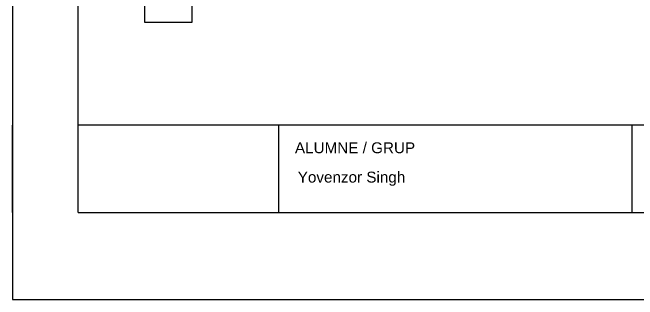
# Model space of a CAD drawing. Header units: millimetres. Extents: x 2377 to 4712, y -254 to 3188.
# Drawn here: x 2825.5 to 2968.8, y 1297.2 to 1363.1 of the extents above; entities that cross this region are included whole.
import ezdxf

# ---------------------------------------------------------------- set-up
doc = ezdxf.new("R2010")
doc.units = ezdxf.units.MM
doc.styles.get("Standard").update_dxf_attribs({"font": 'arial.ttf'})

msp = doc.modelspace()

# ---------------------------------------------------------------- linework, layer by layer
at = {"transparency": 33554687}
for p, q in [((2825.51, 1594.22), (2825.51, 1297.22)), ((2840.56, 1317.22), (2840.56, 1579.22)), ((2855.74, 1371.9), (2855.74, 1360.91)), ((2866.73, 1360.91), (2866.73, 1371.9)), ((2855.74, 1360.91), (2866.73, 1360.91)), ((2825.51, 1317.22), (2825.51, 1337.22)), ((3236.05, 1337.22), (2840.56, 1337.22)), ((2886.56, 1317.22), (2886.56, 1337.22)), ((2967.56, 1317.22), (2967.56, 1337.22)), ((2840.56, 1317.22), (2886.56, 1317.22)), ((2886.56, 1317.22), (2967.56, 1317.22)), ((2967.56, 1317.22), (3038.06, 1317.22)), ((2825.51, 1297.22), (3245.51, 1297.22))]:
    msp.add_line(p, q, dxfattribs=at)

# ---------------------------------------------------------------- texts
at = {"transparency": 33554687, "char_height": 2.5, "attachment_point": 1}
for s, width, insert in [('ALUMNE / GRUP', 48.2644, (2890.27, 1333.3)), ('Yovenzor Singh', 71.9553, (2890.91, 1326.57))]:
    msp.add_mtext_dynamic_manual_height_columns(s, width=width, gutter_width=12.5, heights=[0], dxfattribs=dict(at, insert=insert))

doc.saveas('drawing.dxf')
